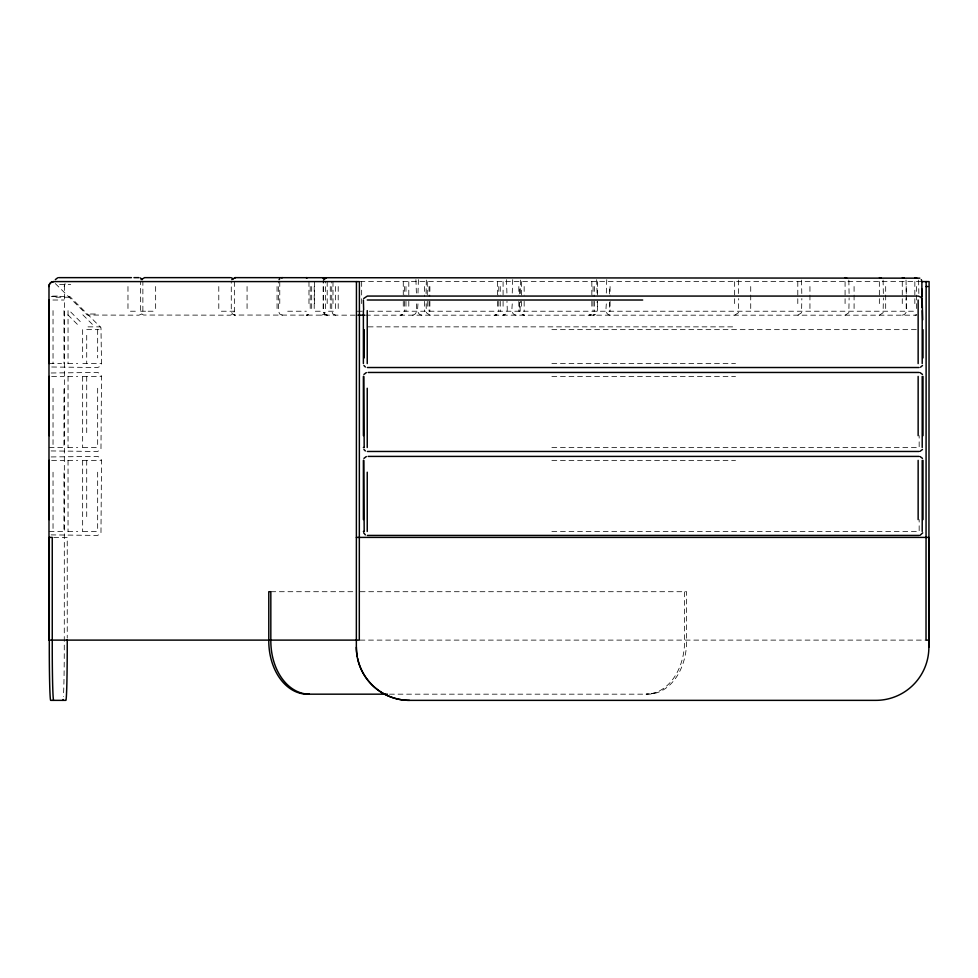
<?xml version="1.0" encoding="UTF-8"?>
<svg xmlns="http://www.w3.org/2000/svg" width="978" height="978" viewBox="0 0 978 978"><rect width="100%" height="100%" fill="white"/><g stroke="black" fill="none" stroke-linecap="round" stroke-linejoin="round"><path stroke-width="0.73" stroke-dasharray="4.89 3.67" d="M64.377 285.564L64.279 647.277A53.069 1.394 -90 0 1 63.399 696.629M51.211 296.578L69.915 296.603L100.978 327.679L101.504 363.571L100.355 366.359L97.555 367.52L51.162 366.994M234.353 281.591L234.353 311.224L233.192 314.011L230.405 315.173L143.583 315.038L141.81 314.011L140.649 311.224L140.649 281.591M426.335 280.087L426.041 295.173M520.626 280.087L520.32 295.173M64.499 285.099L65.11 283.791A4.939 4.939 0 0 0 64.193 286.53L65.709 283.033M418.413 279.622L417.887 296.407M512.704 279.622L512.166 295.173M606.763 279.622L606.226 295.173M51.162 372.985L97.555 372.459L100.355 373.608L101.504 376.408L100.978 449.489L97.555 451.469L51.162 450.944M51.162 456.934L97.555 456.408L100.355 457.57L101.504 460.357L100.978 533.45L97.555 535.418L51.162 534.893M916.924 314.647L914.956 315.173M503.071 315.173L504.159 314.867L503.071 315.173C509.562 314.513 506.396 305.283 507.02 301.346M593.23 315.173L594.416 314.867L593.23 315.173C599.722 314.525 596.556 305.283 597.179 301.346M734.759 315.173L738.402 312.74L738.708 298.522M797.901 315.173L801.544 312.74L801.85 298.522M651.544 693.634L654.588 693.157L646.055 694.172A53.081 38.521 -90 0 0 684.588 641.103L684.588 591.714M845.175 315.173L848.831 312.74L849.124 297.887M879.442 315.173L883.097 312.74L883.391 297.887M902.376 315.173C909.943 313.73 904.943 302.948 906.325 297.887M321.603 315.173L324.39 314.011L325.552 311.224L325.552 281.591M412.508 315.173C418.987 314.513 415.821 305.295 416.457 301.346M52.519 296.114L58.069 296.065M360.026 281.591L922.12 281.591M59.646 284.39L70.722 284.39M55.929 297.226L70.734 297.226M52.885 300.014L63.986 300.014M130.453 311.224L137.91 311.224M140.649 311.224L145.649 311.224M148.155 311.224L153.155 311.224M221.383 311.224L234.353 311.224M287.691 311.224L306.371 311.224M315.319 311.224L320.442 311.224M328.474 311.224L333.339 311.224M357.312 311.224L365.246 311.224M369.244 311.224L914.846 311.224M90.453 314.011L97.849 314.011M355.21 315.173L234.194 315.038L232.434 314.011L231.273 311.224L231.273 281.591M365.564 315.173L916.765 315.173M88.02 326.86L100.355 326.86M368.217 326.86L735.493 326.86M86.712 329.647L99.035 329.647M551.885 329.647L919.161 329.647M49.193 363.571L61.528 363.571M67.849 363.571L77.714 363.571M82.849 363.571L101.504 363.571M551.885 363.571L735.517 363.571M51.663 376.408L63.986 376.408M67.849 376.408L77.714 376.408M82.849 376.408L101.504 376.408M551.885 376.408L735.517 376.408M49.193 447.521L63.986 447.521L63.986 388.254M67.849 447.521L77.714 447.521M82.849 447.521L99.035 447.521M551.885 447.521L919.161 447.521L919.161 435.662M51.663 460.357L63.986 460.357M67.849 460.357L77.714 460.357M82.849 460.357L101.504 460.357M551.885 460.357L735.517 460.357M49.193 531.47L63.986 531.47L63.986 472.215M67.849 531.47L77.714 531.47M82.849 531.47L99.035 531.47M551.885 531.47L919.161 531.47L919.161 519.611M53.753 537.399L67.237 537.399L67.237 638.121M270.833 591.714L354.598 591.714M360.173 591.714L686.617 591.714L686.617 641.103A53.081 38.521 -90 0 1 648.096 694.172L388.486 694.172M359.99 640.113L926.863 640.113M610.174 315.173C603.622 314.451 606.947 305.38 606.226 301.346M524.269 315.173L523.047 314.867L524.269 315.173C517.79 314.525 520.944 305.283 520.32 301.346M516.115 315.173C509.562 314.451 512.888 305.38 512.166 301.346M421.836 315.173C415.283 314.451 418.596 305.38 417.887 301.346M327.544 315.173L324.757 314.011L323.596 311.224L323.596 281.591M429.99 315.173L426.347 312.74L426.041 301.346M327.092 315.173L324.293 314.011L323.143 311.224L323.143 281.591M282.483 315.173L279.696 314.011L278.534 311.224L278.534 281.591M335.699 315.173L332.911 314.011L331.75 311.224L331.75 281.591M82.849 314.83L92.727 324.708M70.746 312.043L80.612 321.921M67.849 314.83L77.714 324.708M55.33 283.571L87.287 315.038L138.925 315.173L141.712 314.011L142.874 311.224L142.874 281.591M596.653 279.622L597.179 296.407M506.494 279.622L507.02 296.407M415.919 279.622L416.457 295.173M918.611 280.087L918.892 296.407M906.019 280.087L906.325 294.928M801.544 280.087L801.85 297.116M883.097 280.087L883.391 296.407M738.402 280.087L738.708 297.116M848.831 280.087L849.124 296.407M916.533 286.53L916.533 311.224M914.846 281.591L914.846 306.285M906.203 286.53L906.203 311.224M902.266 281.591L902.266 306.285M885.677 286.53L885.677 311.224M879.344 281.591L879.344 306.285M854.087 286.53L854.087 311.224M845.078 281.591L845.078 306.285M809.943 286.53L809.943 311.224M797.791 281.591L797.791 303.816M750.725 286.53L750.725 311.224M734.649 281.591L734.649 303.816M610.076 286.53L610.076 295.246M610.076 301.346L610.076 311.224M609.575 288.999L609.575 296.407M609.575 302.336L609.575 311.224M597.375 281.591L597.375 296.407M597.375 301.346L597.375 306.285M594.551 286.53L594.551 296.407M594.551 301.346L594.551 311.224M593.059 286.53L593.059 296.407M593.059 301.346L593.059 311.224M591.837 281.591L591.837 296.407M591.837 301.346L591.837 306.285M524.159 286.53L524.159 295.246M524.159 301.346L524.159 311.224M521.555 281.591L521.555 296.407M521.555 301.346L521.555 306.285M519.514 288.999L519.514 296.407M519.514 302.336L519.514 311.224M518.841 286.53L518.841 295.246M518.841 301.346L518.841 311.224M503.083 281.591L503.083 295.173M503.083 301.346L503.083 306.285M500.259 286.53L500.259 295.246M500.259 301.346L500.259 311.224M498.78 286.53L498.78 295.246M498.78 301.346L498.78 311.224M497.545 281.591L497.545 295.173M497.545 301.346L497.545 306.285M429.88 286.53L429.88 296.407M429.88 301.346L429.88 311.224M429.036 286.53L429.036 296.407M429.036 301.346L429.036 311.224M427.264 281.591L427.264 296.407M427.264 301.346L427.264 306.285M424.55 286.53L424.55 296.407M424.55 301.346L424.55 311.224M408.804 281.591L408.804 295.173M408.804 301.346L408.804 306.285M405.98 286.53L405.98 295.246M405.98 301.346L405.98 311.224M404.489 286.53L404.489 295.246M404.489 301.346L404.489 311.224M403.266 281.591L403.266 295.173M403.266 301.346L403.266 306.285M361.664 281.591L361.664 306.285M338.205 286.53L338.205 311.224M335.601 286.53L335.601 311.224M332.985 281.591L332.985 306.285M330.271 286.53L330.271 311.224M327.19 281.591L327.19 306.285M314.513 281.591L314.513 306.285M314.207 286.53L314.207 311.224M311.689 286.53L311.689 311.224M310.209 286.53L310.209 311.224M308.975 281.591L308.975 306.285M279.769 281.591L279.769 306.285M277.055 286.53L277.055 311.224M247.067 286.53L247.067 311.224M218.791 286.53L218.791 311.224M155.649 286.53L155.649 311.224M127.971 286.53L127.971 311.224M97.666 329.647L97.666 357.911M97.666 388.254L97.666 447.521M97.666 472.215L97.666 531.47M86.712 335.307L86.712 363.571M86.712 376.408L86.712 435.662M86.712 460.357L86.712 519.611M82.653 329.647L82.653 357.911M82.653 376.408L82.653 447.521M82.653 460.357L82.653 531.47M68.044 310.613L68.044 363.571M68.044 376.408L68.044 447.521M68.044 460.357L68.044 531.47M63.986 310.613L63.986 363.571M53.032 310.613L53.032 363.571M53.032 388.254L53.032 447.521M53.032 472.215L53.032 531.47M308.229 314.647L307.275 315.038L308.229 314.647M402.52 314.647L401.567 315.038L402.52 314.647M496.8 314.647L495.846 315.038L496.8 314.647M591.091 314.647L590.137 315.038L591.091 314.647M307.483 314.867L306.261 315.173L307.483 314.867M401.775 314.867L400.54 315.173L401.775 314.867M496.054 314.867L494.831 315.173L496.054 314.867M590.345 314.867L589.111 315.173L590.345 314.867M235.221 315.173L234.072 314.867L235.221 315.173"/><path stroke-width="1.47" d="M921.887 288.999L921.814 307.52M928.978 640.113L926.019 640.113L926.142 281.591M356.444 281.591L356.347 647.277A53.069 53.044 90 0 0 357.312 656.935M922.719 532.863L920.066 535.284M323.437 280.087L326.187 277.776M363.694 298.51L367.337 296.065L918.256 296.077L921.044 297.226L922.132 299.268L922.731 319.769M55.33 279.622L57.726 277.776M141.187 279.622L144.597 277.642L230.405 277.642M231.798 279.622L235.221 277.642L919.809 278.168M279.072 279.622L279.696 278.803M363.926 374.427L366.322 372.594M363.926 458.389L366.322 456.543M922.474 365.54L920.506 367.215M922.474 449.489L920.066 451.335M325.576 278.168L326.53 277.776M281.468 277.776L282.483 277.642M58.753 277.642L131.468 277.642M133.962 277.642L138.925 277.642M922.12 281.591L929.1 281.591L928.868 647.277A53.069 53.044 -90 0 1 875.823 700.358L409.391 700.358A53.069 53.044 90 0 1 356.359 647.277M48.986 286.53L48.986 640.113M926.019 286.53L928 286.53M367.239 300.014L642.693 300.014M357.96 315.173L364.598 315.173M367.337 367.52L919.051 367.52M368.131 372.459L919.051 372.459M363.792 376.408L364.183 447.521M363.388 447.521L364.06 447.521M367.337 451.469L919.051 451.469M368.131 456.408L919.051 456.408M363.792 460.357L364.183 531.47M363.388 531.47L364.06 531.47M367.337 535.418L919.051 535.418M356.347 537.399L928.868 537.399L928.782 647.277M48.9 640.113L359.305 640.113L359.403 281.591L53.839 281.591A4.939 4.939 0 0 0 48.9 286.53A4.939 4.939 0 0 1 53.912 281.603M387.484 694.172L307.324 694.172A53.081 38.521 90 0 1 268.791 641.103L268.791 591.714L270.833 591.714L270.833 641.103A53.081 38.521 -90 0 0 309.354 694.172M914.956 277.642L916.924 278.168M902.376 277.642L904.32 278.168M879.442 277.642L881.337 278.168M845.175 277.642L846.691 277.948M322.618 277.776L323.571 278.168M231.419 277.776L233.192 278.803M920.066 372.594L922.474 374.427M920.066 456.543L922.474 458.389M140.343 277.948L142.348 279.622M365.369 366.994L363.926 365.54M365.369 450.944L363.926 449.489M365.369 534.893L363.682 532.863M921.252 279.622L921.643 280.576M363.388 300.014L363.657 309.892M921.887 281.591L921.899 296.407M923 329.647L923 357.911M923 376.408L923 435.662M923 460.357L923 519.611M922.205 310.613L922.205 363.571M922.205 376.408L922.205 447.521M922.205 460.357L922.205 531.47M918.146 300.014L918.146 363.571M918.146 376.408L918.146 435.662M918.146 460.357L918.146 519.611M367.239 310.613L367.239 363.571M367.239 388.254L367.239 447.521M367.239 472.215L367.239 531.47M364.183 329.647L364.183 357.911M363.388 310.613L363.388 363.571M363.388 376.408L363.388 435.662M363.388 460.357L363.388 519.611M67.237 639.649L67.237 647.277A53.069 1.394 90 0 1 65.856 700.358L50.685 700.358A53.069 1.394 -90 0 1 49.291 647.277L49.291 537.399L52.25 537.399L52.25 647.277A53.069 1.394 -90 0 0 53.643 700.358M49.193 300.014L49.193 363.571M49.193 376.408L49.193 435.662M49.193 460.357L49.193 519.611M63.142 699.478A53.069 1.394 -90 0 1 62.898 700.358M409.464 700.358A53.069 53.044 90 0 1 357.606 658.377M234.61 277.776L235.221 277.642L234.61 277.776M306.958 277.776L306.261 277.642L306.958 277.776M307.728 277.948L307.728 277.948"/></g></svg>
